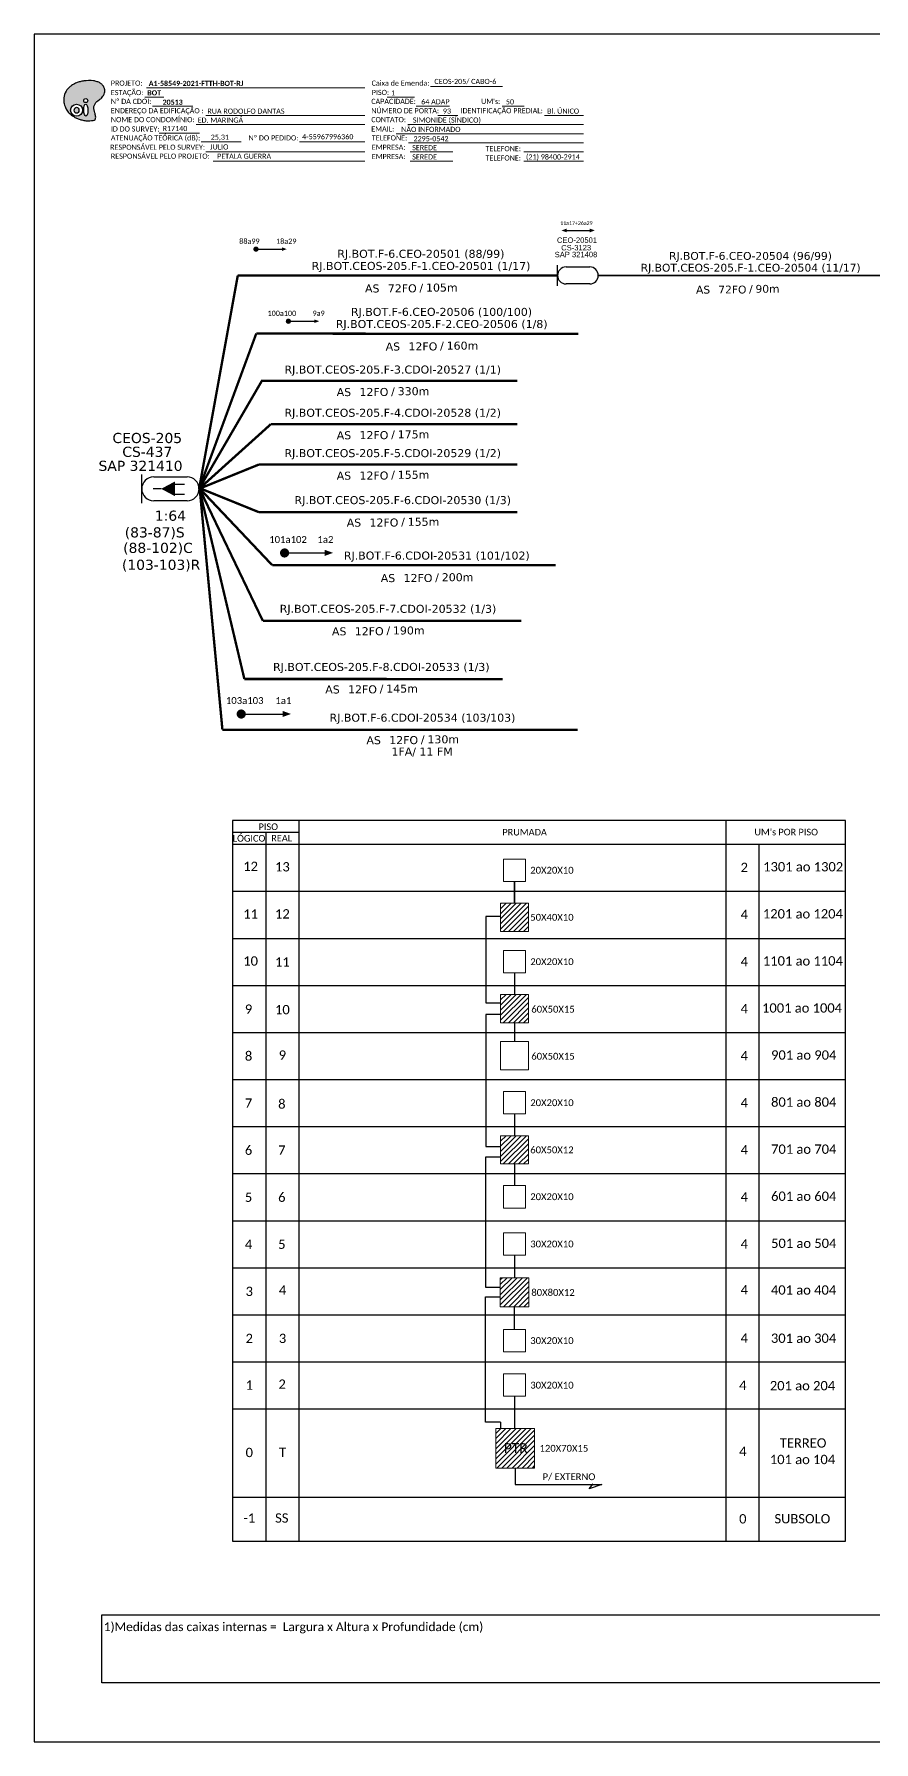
# Model space of a CAD drawing. Extents: x -4 to 837, y 1 to 595.
# Drawn here: x -4 to 288, y 1 to 595 of the extents above; entities that cross this region are included whole.
import ezdxf
from ezdxf.enums import TextEntityAlignment as Align

# ---------------------------------------------------------------- set-up
doc = ezdxf.new("R2010")
doc.units = 0
for name, color, linetype, lineweight in [("20.0-LEGENDA DOS CDO'S", 1, 'Continuous', 0), ('20.2-CDO_POSTE', 1, 'Continuous', 5), ('40.1-ETIQUETAS', 1, 'Continuous', 20)]:
    doc.layers.add(name, color=color, linetype=linetype, lineweight=lineweight)
for name, color, linetype in [('20.4-CEOS', 1, 'Continuous'), ('CAP a instalar', 1, 'Continuous'), ('SETA', 7, 'Continuous')]:
    doc.layers.add(name, color=color, linetype=linetype)
doc.styles.add('ARIAL', font='arial.ttf')
doc.styles.add('MtXpl_Calibri', font='calibri.ttf')
doc.styles.add('siredit', font='verdana.ttf')
doc.styles.add('WMF-Calibri0', font='calibri.ttf')
doc.styles.add('WMF-Calibri1', font='calibrib.ttf')
doc.linetypes.add('FENCELINE1', pattern='A,0.25,-0.1,[133,ltypeshp.shx,S=0.1,R=0,X=-0.1,Y=0],-0.1,1', length=1.45)

# ---------------------------------------------------------------- blocks, each defined once
blk = doc.blocks.new('OI')
h = blk.add_hatch(color=40)
edge = h.paths.add_edge_path()
edge.add_spline(control_points=[(4.35, -0.67), (3.92, -0.99), (3.26, -1.5), (2.81, -2.59), (2.9, -3.5), (3.06, -4.27), (3.31, -4.85), (3.37, -5.39), (3.4, -5.88), (3.2, -6.4), (2.54, -6.61), (1.65, -6.63), (0.55, -6.67), (-0.56, -6.42), (-1.61, -6.14), (-2.77, -5.61), (-3.92, -4.77), (-4.89, -3.7), (-5.34, -2.65), (-5.6, -1.94), (-5.85, -0.96), (-5.71, 0.47), (-5.1, 2.02), (-4.14, 3.02), (-3.3, 3.61), (-2.37, 4.16), (-1.36, 4.44), (-0.56, 4.7), (0.79, 4.85), (2.24, 4.97), (3.79, 4.57), (4.67, 4.21), (5.44, 3.65), (5.76, 2.99), (6.03, 2.21), (6.01, 1.46), (5.72, 0.64), (5.31, 0.08), (4.88, -0.38), (4.51, -0.55), (4.35, -0.67)], knot_values=[0, 0, 0, 0, 1.60434, 2.417191, 3.427595, 4.282808, 4.776746, 5.304182, 5.888771, 6.258406, 6.858137, 7.79129, 8.986195, 10.124242, 11.187857, 12.242908, 13.953784, 15.414161, 16.515391, 17.349188, 17.675853, 19.552021, 21.515531, 22.568638, 23.63245, 24.621084, 25.782718, 26.745347, 27.142653, 29.870543, 31.004649, 31.921532, 32.709589, 33.801391, 34.042471, 35.192333, 35.971461, 36.628871, 37.254359, 37.836911, 37.836911, 37.836911, 37.836911], degree=3, periodic=0)
h.paths.add_polyline_path([(1.13, -0.87, -1), (-0.04, -0.87, -1)], flags=16)
edge = h.paths.add_edge_path(flags=16)
edge.add_ellipse((0.56, -3.59), major_axis=(-0.02, 1.71), ratio=0.361305, start_angle=0, end_angle=360)
h.paths.add_polyline_path([(-0.36, -3.62, -1), (-3.8, -3.62, -1)], flags=16)
edge = h.paths.add_edge_path(flags=0)
edge.add_ellipse((-2.08, -3.62), major_axis=(0, 0.885), ratio=0.758294, start_angle=0, end_angle=360)
at = {"color": 40}
for centre, radius in [((-2.08, -3.62), 1.72), ((0.54, -0.87), 0.587)]:
    blk.add_circle(centre, radius, dxfattribs=at)
blk.add_ellipse((-2.08, -3.62), major_axis=(0, 0.885), ratio=0.758294, start_param=-3.141592653589792, end_param=3.141592653589792, dxfattribs=at)
blk.add_ellipse((0.56, -3.59), major_axis=(-0.02, 1.71), ratio=0.361305, dxfattribs=at)
at = {"color": 40, "start_tangent": (-0.800898, -0.598801), "end_tangent": (-0.800898, -0.598801)}
blk.add_spline([(4.35, -0.67), (3.2, -1.78), (2.9, -2.54), (2.92, -3.55), (3.12, -4.38), (3.28, -4.85), (3.37, -5.37), (3.35, -5.95), (3.2, -6.29), (2.66, -6.55), (1.73, -6.63), (0.54, -6.62), (-0.58, -6.41), (-1.6, -6.11), (-2.56, -5.67), (-3.95, -4.67), (-4.89, -3.56), (-5.37, -2.56), (-5.64, -1.78), (-5.72, -1.46), (-5.63, 0.42), (-4.84, 2.22), (-4.13, 2.99), (-3.27, 3.62), (-2.4, 4.09), (-1.3, 4.47), (-0.37, 4.72), (0.02, 4.77), (2.75, 4.8), (3.85, 4.53), (4.69, 4.16), (5.31, 3.68), (5.85, 2.73), (5.93, 2.5), (5.94, 1.35), (5.67, 0.62), (5.29, 0.08), (4.84, -0.36), (4.35, -0.67)], degree=3, dxfattribs=at)
blk = doc.blocks.new('ETIQUETA_RS5F')
at = {"layer": '40.1-ETIQUETAS', "color": 0, "style": 'siredit'}
blk.add_text('/', height=1.5, dxfattribs=at).set_placement((1.58, -1.95), align=Align.MIDDLE_RIGHT)
for tag, p in [('ETIQUETA_R_PRIMARIA', (1.21, 4.1)), ('ETIQUETA_R_SECUNDARIA', (1.21, 2.1)), ('F_ATIVAS/F_MORTAS', (1.14, -4.24))]:
    blk.add_attdef(tag, text='', height=1.5, dxfattribs=at).set_placement(p, align=Align.MIDDLE_CENTER)
for tag, p in [('TIPO_CABO', (-6.58, -2.12)), ('CAP_CABO', (0.4, -2.09))]:
    blk.add_attdef(tag, text='', height=1.5, dxfattribs=at).set_placement(p, align=Align.MIDDLE_RIGHT)
blk.add_attdef('METROS', text='', height=1.5, dxfattribs=at).set_placement((2.14, -1.95), align=Align.MIDDLE_LEFT)
for tag, p in [('FUSÃO_1', (0.85, -8.39)), ('FUSÃO_2', (0.85, -10.6)), ('FUSÃO_3', (0.85, -12.93)), ('FUSÃO_4', (0.85, -15.14)), ('FUSÃO_5', (0.85, -17.16))]:
    blk.add_attdef(tag, text='', height=1.5, dxfattribs=at).set_placement(p, align=Align.CENTER)
blk = doc.blocks.new('CDOE-TEXTO PADRÃO')
at = {"layer": "20.0-LEGENDA DOS CDO'S", "color": 0, "style": 'ARIAL'}
for tag, p in [('CDO_N', (0.49, 7.39)), ('CORDOALHA', (0.5, 4.33)), ('SAP', (0.51, 1.67)), ('SPLITER_1', (0.59, -0.91)), ('SPLITER_2', (0.6, -3.55)), ('(XX-XX_F)S', (0.54, -8.29)), ('(XX-XX_L)S', (0.55, -10.83)), ('UMS', (0.55, -13.15))]:
    blk.add_attdef(tag, p, '', height=1.7, rotation=0.118, dxfattribs=at)
blk.add_attdef('FIBRAS_UTILIZADAS', text='', height=1.7, rotation=0.118, dxfattribs=at).set_placement((19.77, 7.43), align=Align.CENTER)

msp = doc.modelspace()

# ---------------------------------------------------------------- hatches: boundary and pattern name
h = msp.add_hatch()
h.set_pattern_fill('ANSI31', color=1, scale=10, style=0)
h.set_pattern_definition([(45, (-459.7806, -104.5415), (-0.8838835, 0.8838835), [])])
h.paths.add_polyline_path([(168.23, 292.95), (158.55, 292.95), (158.55, 283.14), (168.23, 283.14)])
h.paths.add_polyline_path([(163.72, 283.14), (163.72, 288.92)], flags=17)
h = msp.add_hatch()
h.set_pattern_fill('ANSI31', color=1, scale=10, style=0)
h.set_pattern_definition([(45, (-459.7806, -136.2853), (-0.8838835, 0.8838835), [])])
h.paths.add_polyline_path([(168.23, 261.21), (158.55, 261.21), (158.55, 251.4), (168.23, 251.4)])
h.paths.add_polyline_path([(163.72, 251.4), (163.72, 257.18)], flags=17)
h = msp.add_hatch()
h.set_pattern_fill('ANSI31', color=1, scale=10, style=0)
h.set_pattern_definition([(45, (-459.7806, -185.4009), (-0.8838835, 0.8838835), [])])
h.paths.add_polyline_path([(168.23, 212.09), (158.55, 212.09), (158.55, 202.28), (168.23, 202.28)])
h.paths.add_polyline_path([(163.72, 202.28), (163.72, 208.06)], flags=17)
h = msp.add_hatch()
h.set_pattern_fill('ANSI31', color=1, scale=10, style=0)
h.set_pattern_definition([(45, (-459.6608, -235.0466), (-0.8838835, 0.8838835), [])])
h.paths.add_polyline_path([(168.35, 162.68), (158.44, 162.68), (158.44, 152.63), (168.35, 152.63)])
h.paths.add_polyline_path([(163.84, 152.63), (163.84, 158.42)], flags=17)
h = msp.add_hatch()
h.set_pattern_fill('ANSI31', color=1, scale=10, style=0)
h.set_pattern_definition([(45, (-454.7915, -287.4665), (-0.8838835, 0.8838835), [])])
h.paths.add_polyline_path([(156.83, 96.5), (170.4, 96.5), (170.4, 110.26), (156.83, 110.26)])
h.paths.add_polyline_path([(158.83, 100.85), (168.91, 100.85), (168.91, 106), (158.83, 106)], flags=24)

# ---------------------------------------------------------------- linework, layer by layer
for p, q in [((837.17, 595.26), (-3.83, 595.26)), ((-3.83, 595.26), (-3.83, 1.26)), ((-3.83, 1.26), (837.17, 1.26))]:
    msp.add_line(p, q)
at = {"color": 7, "lineweight": 0}
for points in [[(35.28, 576.58), (111.25, 576.58)], [(134.09, 577.07), (159.22, 577.07)], [(34.76, 573.3), (41.31, 573.3)], [(119.05, 573.34), (128.53, 573.34)], [(37.42, 570.23), (51.37, 570.23)], [(55.99, 566.99), (111.25, 566.99)], [(129.1, 570.23), (140.71, 570.23)], [(136.68, 566.99), (143.62, 566.99)], [(159.04, 570.23), (166.7, 570.23)], [(173.85, 566.99), (187.41, 566.99)], [(39.74, 560.82), (53.69, 560.82)], [(52.58, 563.88), (111.25, 563.88)], [(122.17, 560.64), (187.44, 560.64)], [(126.21, 563.88), (187.44, 563.88)], [(54.28, 557.85), (68.22, 557.85)], [(55.99, 554.29), (111.25, 554.29)], [(88.51, 557.85), (111.27, 557.85)], [(126.46, 557.41), (187.44, 557.41)], [(127.07, 554.29), (141.86, 554.29)], [(166.67, 554.29), (187.44, 554.29)], [(58.48, 551.06), (111.25, 551.06)], [(127.07, 551.06), (141.86, 551.06)], [(166.67, 551.06), (187.44, 551.06)]]:
    msp.add_lwpolyline(points, dxfattribs=at)
at = {"color": 7}
msp.add_lwpolyline([(181.57, 526.97), (189.53, 526.97)], dxfattribs=at)
for points, const_width in [([(72.95, 520.47, 1), (73.86, 520.48, 1)], 0.91), ([(84.23, 495.4, 1), (85.14, 495.41, 1)], 0.91), ([(67.46, 358.77, 1), (69.05, 358.77, 1)], 1.59), ([(67.46, 358.77, 1), (69.05, 358.77, 1)], 1.59)]:
    msp.add_lwpolyline(points, format="xyb", close=True, dxfattribs=dict(at, const_width=const_width))
at = {"const_width": 1.59}
msp.add_lwpolyline([(82.55, 414.8, 1), (84.14, 414.8, 1)], format="xyb", close=True, dxfattribs=at)
msp.add_lwpolyline([(82.55, 414.8, 1), (84.14, 414.8, 1)], format="xyb", close=True, dxfattribs=at)
at = {"color": 0}
for points in [[(278.58, 321.72), (65.27, 321.72)], [(88.42, 317.61), (65.27, 317.61)]]:
    msp.add_lwpolyline(points, dxfattribs=at)
for points in [[(65.27, 321.72), (65.27, 71.06), (278.58, 71.06), (278.58, 321.72)], [(88.42, 71.06), (88.42, 321.72)], [(236.99, 321.72), (236.99, 71.06)], [(76.84, 317.61), (76.84, 71.06)], [(65.27, 313.5), (278.58, 313.5)], [(248.57, 71.06), (248.57, 313.5)], [(65.27, 297.13), (278.58, 297.13)], [(65.27, 280.75), (278.58, 280.75)], [(65.27, 264.38), (278.58, 264.38)], [(65.27, 248.01), (278.58, 248.01)], [(65.27, 231.64), (278.58, 231.64)], [(65.27, 215.27), (278.58, 215.27)], [(65.27, 198.9), (278.58, 198.9)], [(65.27, 182.52), (278.58, 182.52)], [(65.27, 166.15), (278.58, 166.15)], [(65.27, 149.78), (278.58, 149.78)], [(65.27, 133.41), (278.58, 133.41)], [(65.27, 117.04), (278.58, 117.04)], [(65.27, 86.33), (278.58, 86.33)]]:
    msp.add_lwpolyline(points)
at = {"lineweight": 0}
for points in [[(167.22, 300.51), (159.56, 300.51), (159.56, 308.28), (167.22, 308.28)], [(167.23, 276.54), (159.57, 276.54), (159.57, 268.77), (167.23, 268.77)], [(168.23, 244.84), (158.55, 244.84), (158.55, 235.02), (168.23, 235.02)], [(167.23, 227.43), (159.57, 227.43), (159.57, 219.66), (167.23, 219.66)], [(167.22, 194.72), (159.56, 194.72), (159.56, 186.95), (167.22, 186.95)], [(167.22, 178.35), (159.56, 178.35), (159.56, 170.58), (167.22, 170.58)], [(167.22, 136.96), (159.56, 136.96), (159.56, 144.73), (167.22, 144.73)], [(167.22, 129.23), (159.56, 129.23), (159.56, 121.47), (167.22, 121.47)]]:
    msp.add_lwpolyline(points, close=True, dxfattribs=at)
at = {"color": 3}
for points in [[(163.39, 300.51), (163.39, 292.95)], [(163.39, 292.95), (163.39, 300.51)], [(158.55, 288.4), (153.43, 288.4), (153.43, 258.34), (158.55, 258.34)], [(163.4, 268.77), (163.4, 261.21)], [(158.55, 254.22), (153.43, 254.22), (153.43, 208.39), (158.55, 208.39)], [(163.39, 251.4), (163.39, 244.84)], [(163.4, 219.66), (163.4, 212.09)], [(158.55, 204.61), (153.32, 204.61), (153.32, 159.44), (158.44, 159.44)], [(163.39, 202.28), (163.39, 194.72)], [(163.4, 170.58), (163.4, 162.68)], [(158.55, 112.46), (153.32, 112.46), (153.32, 156.03), (158.44, 156.03)], [(163.4, 144.73), (163.4, 152.63)], [(163.39, 121.47), (163.39, 110.26)], [(158.55, 112.46), (158.55, 110.26)]]:
    msp.add_lwpolyline(points, dxfattribs=at)
at = {"color": 1, "lineweight": 0}
for points in [[(168.23, 283.14), (158.55, 283.14), (158.55, 292.95), (168.23, 292.95)], [(168.23, 261.21), (158.55, 261.21), (158.55, 251.4), (168.23, 251.4)], [(168.23, 212.09), (158.55, 212.09), (158.55, 202.28), (168.23, 202.28)], [(168.35, 162.68), (158.44, 162.68), (158.44, 152.63), (168.35, 152.63)], [(156.83, 110.26), (170.4, 110.26), (170.4, 96.5), (156.83, 96.5)]]:
    msp.add_lwpolyline(points, close=True, dxfattribs=at)
at = {"color": 1}
for points in [[(163.61, 96.5), (163.61, 90.8), (193.75, 90.8)], [(189.34, 89.21), (190.74, 91.04)], [(193.75, 90.8), (189.34, 89.21)]]:
    msp.add_lwpolyline(points, dxfattribs=at)
at = {"color": 0}
msp.add_lwpolyline([(19.73, 45.46), (297.98, 45.46), (297.98, 21.75), (19.73, 21.75)], close=True, dxfattribs=at)
at = {"layer": '20.4-CEOS', "color": 7}
for p, q in [((178.36, 507.77), (178.36, 514.88)), ((181.31, 514.27), (189.58, 514.27)), ((189.58, 508.38), (181.31, 508.38)), ((37.78, 441.27), (49.43, 441.27)), ((49.43, 432.96), (37.78, 432.96))]:
    msp.add_line(p, q, dxfattribs=at)
for points in [[(33.62, 432.1), (33.62, 442.12)], [(40.39, 437.11), (37.59, 437.11)], [(44.99, 438.76), (48.52, 438.76)], [(44.99, 435.3), (48.52, 435.3)]]:
    msp.add_lwpolyline(points, dxfattribs=at)
msp.add_lwpolyline([(40.39, 437.11, 0, 5.13, 0), (45.2, 437.11, 5.13, 5.13, 0)], format="xyseb", dxfattribs=at)
for centre, radius, start, end in [((181.31, 511.32), 2.95, 90, 270), ((189.58, 511.32), 2.95, 270, 90), ((37.78, 437.11), 4.15, 90, 270), ((49.43, 437.11), 4.15, 270, 90)]:
    msp.add_arc(centre, radius, start, end, dxfattribs=at)
at = {"layer": 'CAP a instalar', "color": 7, "linetype": 'FENCELINE1', "ltscale": 8, "const_width": 0.827}
for points in [[(53.59, 437.11), (67.06, 511.32)], [(67.06, 511.32), (178.36, 511.32)], [(73.49, 491.12), (53.59, 437.11)], [(73.49, 491.12), (185.55, 490.97)], [(79.04, 410.56), (53.59, 437.42)], [(53.8, 437.2), (61.71, 353.32)], [(79.04, 410.56), (177.76, 410.56)], [(61.71, 353.32), (185.32, 353.28)], [(61.71, 353.32), (185.32, 353.28)]]:
    msp.add_lwpolyline(points, dxfattribs=at)
at = {"layer": 'CAP a instalar', "color": 7, "ltscale": 5.3, "const_width": 0.534}
msp.add_lwpolyline([(192.53, 511.32), (294.46, 511.32)], dxfattribs=at)
at = {"layer": 'CAP a instalar', "color": 8, "linetype": 'FENCELINE1', "ltscale": 8, "const_width": 0.827}
for points in [[(53.59, 437.11), (75.43, 474.64), (164.37, 474.66)], [(78.61, 459.63), (53.59, 437.11)], [(78.61, 459.63), (164.37, 459.64)], [(53.59, 437.11), (74.44, 445.57)], [(74.44, 445.57), (164.37, 445.59)], [(53.59, 437.42), (69.35, 370.96)], [(75.79, 391.16), (53.59, 437.42)], [(53.59, 437.42), (74.44, 428.97)], [(74.44, 428.97), (164.37, 428.95)], [(75.79, 391.16), (165.71, 391.14)], [(69.35, 370.96), (159.28, 370.94)]]:
    msp.add_lwpolyline(points, dxfattribs=at)
at = {"layer": 'SETA', "color": 7}
for points in [[(73.4, 520.48), (83.33, 520.48)], [(84.69, 495.41), (94.61, 495.41)], [(68.25, 358.77), (83.76, 358.77)], [(68.25, 358.77), (83.76, 358.77)]]:
    msp.add_lwpolyline(points, dxfattribs=at)
at = {"layer": 'SETA'}
msp.add_lwpolyline([(83.34, 414.8), (98.39, 414.8)], dxfattribs=at)
msp.add_lwpolyline([(83.34, 414.8), (98.39, 414.8)], dxfattribs=at)
at = {"layer": 'SETA', "color": 7}
for points in [[(181.57, 526.31), (179.74, 526.96), (181.57, 527.64)], [(189.53, 527.64), (191.36, 526.98), (189.53, 526.31)], [(82.46, 521.08), (84.13, 520.49), (82.46, 519.87)], [(93.74, 496.01), (95.41, 495.41), (93.75, 494.8)], [(82.67, 359.85), (85.58, 358.79), (82.67, 357.73)], [(82.67, 359.85), (85.58, 358.79), (82.67, 357.73)]]:
    msp.add_solid(points, dxfattribs=at)
at = {"layer": 'SETA'}
msp.add_solid([(97.29, 415.89), (100.21, 414.83), (97.29, 413.76)], dxfattribs=at)
msp.add_solid([(97.29, 415.89), (100.21, 414.83), (97.29, 413.76)], dxfattribs=at)

# ---------------------------------------------------------------- block references
at = {"color": 7, "xscale": 1.213923925163967, "yscale": 1.213923925163967, "zscale": 1.213923925163967, "rotation": 0.1532896023949059}
msp.add_blockref('OI', (13.47, 573.2), dxfattribs=at)
at = {"layer": '20.2-CDO_POSTE', "color": 7}
ref = msp.add_blockref('CDOE-TEXTO PADRÃO', (178.05, 517.07), dxfattribs=dict(at, xscale=1.111956501716795, yscale=1.111956501716795, zscale=1.111956501716795))
ref.add_attrib('CDO_N', 'CEO-20501', (178.17, 522.64), dxfattribs={"layer": "20.0-LEGENDA DOS CDO'S", "color": 0, "height": 1.89, "rotation": 0.11799, "style": 'ARIAL'})
ref = msp.add_blockref('CDOE-TEXTO PADRÃO', (177.26, 512.08), dxfattribs=dict(at, xscale=1.111956501716795, yscale=1.111956501716795, zscale=1.111956501716795))
ref.add_attrib('CDO_N', 'SAP 321408', (177.38, 517.65), dxfattribs={"layer": "20.0-LEGENDA DOS CDO'S", "color": 0, "height": 1.89, "rotation": 0.11799, "style": 'ARIAL'})
ref = msp.add_blockref('CDOE-TEXTO PADRÃO', (179.53, 514.47), dxfattribs=dict(at, xscale=1.111956501716795, yscale=1.111956501716795, zscale=1.111956501716795))
ref.add_attrib('CDO_N', 'CS-3123', (179.65, 520.03), dxfattribs={"layer": "20.0-LEGENDA DOS CDO'S", "color": 0, "height": 1.89, "rotation": 0.11799, "style": 'ARIAL'})
at = {"layer": '40.1-ETIQUETAS', "color": 7}
ref = msp.add_blockref('ETIQUETA_RS5F', (128.66, 510.74), dxfattribs=dict(at, xscale=1.855902837372855, yscale=1.855902837372855, zscale=1.855902837372855))
ref.add_attrib('ETIQUETA_R_PRIMARIA', 'RJ.BOT.F-6.CEO-20501 (88/99)', dxfattribs={"color": 0, "height": 2.7839, "style": 'siredit'}).set_placement((130.79, 518.86), align=Align.MIDDLE_CENTER)
ref.add_attrib('ETIQUETA_R_SECUNDARIA', 'RJ.BOT.CEOS-205.F-1.CEO-20501 (1/17)', dxfattribs={"color": 0, "height": 2.7839, "style": 'siredit'}).set_placement((130.85, 514.64), align=Align.MIDDLE_CENTER)
ref.add_attrib('TIPO_CABO', 'AS', dxfattribs={"color": 0, "height": 2.784, "style": 'siredit'}).set_placement((116.38, 506.81), align=Align.MIDDLE_RIGHT)
ref.add_attrib('CAP_CABO', '72FO', dxfattribs={"color": 0, "height": 2.784, "style": 'siredit'}).set_placement((129.34, 506.85), align=Align.MIDDLE_RIGHT)
ref.add_attrib('METROS', '105m', dxfattribs={"color": 0, "height": 2.784, "style": 'siredit'}).set_placement((132.58, 507.11), align=Align.MIDDLE_LEFT)
ref = msp.add_blockref('ETIQUETA_RS5F', (243.44, 510.22), dxfattribs=dict(at, xscale=1.808139198457788, yscale=1.808139198457788, zscale=1.808139198457788))
ref.add_attrib('ETIQUETA_R_PRIMARIA', 'RJ.BOT.F-6.CEO-20504 (96/99)', dxfattribs={"color": 0, "height": 2.7122, "style": 'siredit'}).set_placement((245.52, 518.13), align=Align.MIDDLE_CENTER)
ref.add_attrib('ETIQUETA_R_SECUNDARIA', 'RJ.BOT.CEOS-205.F-1.CEO-20504 (11/17)', dxfattribs={"color": 0, "height": 2.7122, "style": 'siredit'}).set_placement((245.58, 514.02), align=Align.MIDDLE_CENTER)
ref.add_attrib('TIPO_CABO', 'AS', dxfattribs={"color": 0, "height": 2.712, "style": 'siredit'}).set_placement((231.48, 506.39), align=Align.MIDDLE_RIGHT)
ref.add_attrib('CAP_CABO', '72FO', dxfattribs={"color": 0, "height": 2.712, "style": 'siredit'}).set_placement((244.11, 506.43), align=Align.MIDDLE_RIGHT)
ref.add_attrib('METROS', '90m', dxfattribs={"color": 0, "height": 2.712, "style": 'siredit'}).set_placement((247.26, 506.68), align=Align.MIDDLE_LEFT)
ref = msp.add_blockref('ETIQUETA_RS5F', (135.84, 490.54), dxfattribs=dict(at, xscale=1.855902837372855, yscale=1.855902837372855, zscale=1.855902837372855))
ref.add_attrib('ETIQUETA_R_PRIMARIA', 'RJ.BOT.F-6.CEO-20506 (100/100)', dxfattribs={"color": 0, "height": 2.7839, "style": 'siredit'}).set_placement((137.97, 498.66), align=Align.MIDDLE_CENTER)
ref.add_attrib('ETIQUETA_R_SECUNDARIA', 'RJ.BOT.CEOS-205.F-2.CEO-20506 (1/8)', dxfattribs={"color": 0, "height": 2.7839, "style": 'siredit'}).set_placement((138.03, 494.44), align=Align.MIDDLE_CENTER)
ref.add_attrib('TIPO_CABO', 'AS', dxfattribs={"color": 0, "height": 2.784, "style": 'siredit'}).set_placement((123.56, 486.61), align=Align.MIDDLE_RIGHT)
ref.add_attrib('CAP_CABO', '12FO', dxfattribs={"color": 0, "height": 2.784, "style": 'siredit'}).set_placement((136.52, 486.65), align=Align.MIDDLE_RIGHT)
ref.add_attrib('METROS', '160m', dxfattribs={"color": 0, "height": 2.784, "style": 'siredit'}).set_placement((139.76, 486.91), align=Align.MIDDLE_LEFT)
at = {"layer": 'CAP a instalar', "color": 8, "linetype": 'FENCELINE1', "ltscale": 5.3}
ref = msp.add_blockref('ETIQUETA_RS5F', (118.8, 474.68), dxfattribs=dict(at, xscale=1.855902837360755, yscale=1.855902837360755, zscale=1.855902837360755))
ref.add_attrib('ETIQUETA_R_SECUNDARIA', 'RJ.BOT.CEOS-205.F-3.CDOI-20527 (1/1)', dxfattribs={"layer": '40.1-ETIQUETAS', "color": 0, "height": 2.7839, "style": 'siredit'}).set_placement((120.99, 478.59), align=Align.MIDDLE_CENTER)
ref.add_attrib('TIPO_CABO', 'AS', dxfattribs={"layer": '40.1-ETIQUETAS', "color": 0, "height": 2.784, "style": 'siredit'}).set_placement((106.52, 470.76), align=Align.MIDDLE_RIGHT)
ref.add_attrib('CAP_CABO', '12FO', dxfattribs={"layer": '40.1-ETIQUETAS', "color": 0, "height": 2.784, "style": 'siredit'}).set_placement((119.48, 470.8), align=Align.MIDDLE_RIGHT)
ref.add_attrib('METROS', '330m ', dxfattribs={"layer": '40.1-ETIQUETAS', "color": 0, "height": 2.784, "style": 'siredit'}).set_placement((122.72, 471.06), align=Align.MIDDLE_LEFT)
ref = msp.add_blockref('ETIQUETA_RS5F', (118.8, 459.66), dxfattribs=dict(at, xscale=1.855902837360755, yscale=1.855902837360755, zscale=1.855902837360755))
ref.add_attrib('ETIQUETA_R_SECUNDARIA', 'RJ.BOT.CEOS-205.F-4.CDOI-20528 (1/2)', dxfattribs={"layer": '40.1-ETIQUETAS', "color": 0, "height": 2.7839, "style": 'siredit'}).set_placement((120.99, 463.57), align=Align.MIDDLE_CENTER)
ref.add_attrib('TIPO_CABO', 'AS', dxfattribs={"layer": '40.1-ETIQUETAS', "color": 0, "height": 2.784, "style": 'siredit'}).set_placement((106.52, 455.74), align=Align.MIDDLE_RIGHT)
ref.add_attrib('CAP_CABO', '12FO', dxfattribs={"layer": '40.1-ETIQUETAS', "color": 0, "height": 2.784, "style": 'siredit'}).set_placement((119.48, 455.78), align=Align.MIDDLE_RIGHT)
ref.add_attrib('METROS', '175m ', dxfattribs={"layer": '40.1-ETIQUETAS', "color": 0, "height": 2.784, "style": 'siredit'}).set_placement((122.72, 456.04), align=Align.MIDDLE_LEFT)
ref = msp.add_blockref('ETIQUETA_RS5F', (118.8, 445.61), dxfattribs=dict(at, xscale=1.855902837360755, yscale=1.855902837360755, zscale=1.855902837360755))
ref.add_attrib('ETIQUETA_R_SECUNDARIA', 'RJ.BOT.CEOS-205.F-5.CDOI-20529 (1/2)', dxfattribs={"layer": '40.1-ETIQUETAS', "color": 0, "height": 2.7839, "style": 'siredit'}).set_placement((120.99, 449.52), align=Align.MIDDLE_CENTER)
ref.add_attrib('TIPO_CABO', 'AS', dxfattribs={"layer": '40.1-ETIQUETAS', "color": 0, "height": 2.784, "style": 'siredit'}).set_placement((106.52, 441.68), align=Align.MIDDLE_RIGHT)
ref.add_attrib('CAP_CABO', '12FO', dxfattribs={"layer": '40.1-ETIQUETAS', "color": 0, "height": 2.784, "style": 'siredit'}).set_placement((119.48, 441.73), align=Align.MIDDLE_RIGHT)
ref.add_attrib('METROS', '155m ', dxfattribs={"layer": '40.1-ETIQUETAS', "color": 0, "height": 2.784, "style": 'siredit'}).set_placement((122.72, 441.98), align=Align.MIDDLE_LEFT)
ref = msp.add_blockref('ETIQUETA_RS5F', (122.28, 429.27), dxfattribs=dict(at, xscale=1.855902837360755, yscale=1.855902837360755, zscale=1.855902837360755))
ref.add_attrib('ETIQUETA_R_SECUNDARIA', 'RJ.BOT.CEOS-205.F-6.CDOI-20530 (1/3)', dxfattribs={"layer": '40.1-ETIQUETAS', "color": 0, "height": 2.7839, "style": 'siredit'}).set_placement((124.48, 433.18), align=Align.MIDDLE_CENTER)
ref.add_attrib('TIPO_CABO', 'AS', dxfattribs={"layer": '40.1-ETIQUETAS', "color": 0, "height": 2.784, "style": 'siredit'}).set_placement((110.01, 425.35), align=Align.MIDDLE_RIGHT)
ref.add_attrib('CAP_CABO', '12FO', dxfattribs={"layer": '40.1-ETIQUETAS', "color": 0, "height": 2.784, "style": 'siredit'}).set_placement((122.96, 425.39), align=Align.MIDDLE_RIGHT)
ref.add_attrib('METROS', '155m ', dxfattribs={"layer": '40.1-ETIQUETAS', "color": 0, "height": 2.784, "style": 'siredit'}).set_placement((126.2, 425.64), align=Align.MIDDLE_LEFT)
at = {"layer": 'CAP a instalar', "color": 7, "linetype": 'FENCELINE1', "ltscale": 5.3}
ref = msp.add_blockref('ETIQUETA_RS5F', (134.14, 409.98), dxfattribs=dict(at, xscale=1.855902837374301, yscale=1.855902837374301, zscale=1.855902837374301))
ref.add_attrib('ETIQUETA_R_SECUNDARIA', 'RJ.BOT.F-6.CDOI-20531 (101/102)', dxfattribs={"layer": '40.1-ETIQUETAS', "color": 0, "height": 2.7839, "style": 'siredit'}).set_placement((136.33, 413.89), align=Align.MIDDLE_CENTER)
ref.add_attrib('TIPO_CABO', 'AS', dxfattribs={"layer": '40.1-ETIQUETAS', "color": 0, "height": 2.784, "style": 'siredit'}).set_placement((121.86, 406.06), align=Align.MIDDLE_RIGHT)
ref.add_attrib('CAP_CABO', '12FO', dxfattribs={"layer": '40.1-ETIQUETAS', "color": 0, "height": 2.784, "style": 'siredit'}).set_placement((134.82, 406.1), align=Align.MIDDLE_RIGHT)
ref.add_attrib('METROS', '200m', dxfattribs={"layer": '40.1-ETIQUETAS', "color": 0, "height": 2.784, "style": 'siredit'}).set_placement((138.06, 406.36), align=Align.MIDDLE_LEFT)
at = {"layer": 'CAP a instalar', "color": 8, "linetype": 'FENCELINE1', "ltscale": 5.3}
ref = msp.add_blockref('ETIQUETA_RS5F', (117.15, 391.46), dxfattribs=dict(at, xscale=1.855902837360755, yscale=1.855902837360755, zscale=1.855902837360755))
ref.add_attrib('ETIQUETA_R_SECUNDARIA', 'RJ.BOT.CEOS-205.F-7.CDOI-20532 (1/3)', dxfattribs={"layer": '40.1-ETIQUETAS', "color": 0, "height": 2.7839, "style": 'siredit'}).set_placement((119.35, 395.37), align=Align.MIDDLE_CENTER)
ref.add_attrib('TIPO_CABO', 'AS', dxfattribs={"layer": '40.1-ETIQUETAS', "color": 0, "height": 2.784, "style": 'siredit'}).set_placement((104.87, 387.54), align=Align.MIDDLE_RIGHT)
ref.add_attrib('CAP_CABO', '12FO', dxfattribs={"layer": '40.1-ETIQUETAS', "color": 0, "height": 2.784, "style": 'siredit'}).set_placement((117.83, 387.58), align=Align.MIDDLE_RIGHT)
ref.add_attrib('METROS', '190m ', dxfattribs={"layer": '40.1-ETIQUETAS', "color": 0, "height": 2.784, "style": 'siredit'}).set_placement((121.07, 387.84), align=Align.MIDDLE_LEFT)
ref = msp.add_blockref('ETIQUETA_RS5F', (114.82, 371.24), dxfattribs=dict(at, xscale=1.855902837360755, yscale=1.855902837360755, zscale=1.855902837360755))
ref.add_attrib('ETIQUETA_R_SECUNDARIA', 'RJ.BOT.CEOS-205.F-8.CDOI-20533 (1/3)', dxfattribs={"layer": '40.1-ETIQUETAS', "color": 0, "height": 2.7839, "style": 'siredit'}).set_placement((117.02, 375.15), align=Align.MIDDLE_CENTER)
ref.add_attrib('TIPO_CABO', 'AS', dxfattribs={"layer": '40.1-ETIQUETAS', "color": 0, "height": 2.784, "style": 'siredit'}).set_placement((102.54, 367.32), align=Align.MIDDLE_RIGHT)
ref.add_attrib('CAP_CABO', '12FO', dxfattribs={"layer": '40.1-ETIQUETAS', "color": 0, "height": 2.784, "style": 'siredit'}).set_placement((115.5, 367.36), align=Align.MIDDLE_RIGHT)
ref.add_attrib('METROS', '145m ', dxfattribs={"layer": '40.1-ETIQUETAS', "color": 0, "height": 2.784, "style": 'siredit'}).set_placement((118.74, 367.62), align=Align.MIDDLE_LEFT)
at = {"layer": 'CAP a instalar', "color": 7, "linetype": 'FENCELINE1', "ltscale": 5.3}
ref = msp.add_blockref('ETIQUETA_RS5F', (129.15, 353.59), dxfattribs=dict(at, xscale=1.855902837360755, yscale=1.855902837360755, zscale=1.855902837360755))
ref.add_attrib('ETIQUETA_R_SECUNDARIA', 'RJ.BOT.F-6.CDOI-20534 (103/103)', dxfattribs={"layer": '40.1-ETIQUETAS', "color": 0, "height": 2.7839, "style": 'siredit'}).set_placement((131.34, 357.5), align=Align.MIDDLE_CENTER)
ref.add_attrib('TIPO_CABO', 'AS', dxfattribs={"layer": '40.1-ETIQUETAS', "color": 0, "height": 2.784, "style": 'siredit'}).set_placement((116.87, 349.67), align=Align.MIDDLE_RIGHT)
ref.add_attrib('CAP_CABO', '12FO', dxfattribs={"layer": '40.1-ETIQUETAS', "color": 0, "height": 2.784, "style": 'siredit'}).set_placement((129.83, 349.71), align=Align.MIDDLE_RIGHT)
ref.add_attrib('METROS', '130m ', dxfattribs={"layer": '40.1-ETIQUETAS', "color": 0, "height": 2.784, "style": 'siredit'}).set_placement((133.07, 349.97), align=Align.MIDDLE_LEFT)
ref.add_attrib('F_ATIVAS/F_MORTAS', '1FA/ 11 FM', dxfattribs={"layer": '40.1-ETIQUETAS', "color": 0, "height": 2.784, "style": 'siredit'}).set_placement((131.21, 345.72), align=Align.MIDDLE_CENTER)

# ---------------------------------------------------------------- texts
at = {"color": 7, "lineweight": 0, "style": 'WMF-Calibri0'}
for s, height, p in [('PROJETO:', 1.793, (22.88, 577.33)), ('ESTAÇÃO:', 1.793, (22.88, 574.05)), ('Caixa de Emenda:', 1.7927, (113.63, 577.33)), ('Nº DA CDOI:', 1.7927, (22.88, 570.98)), ('CAPACIDADE:', 1.7927, (113.52, 570.98)), ('PISO:', 1.793, (113.7, 574.09)), ("UM's:", 1.793, (151.77, 570.98)), ('ENDEREÇO DA EDIFICAÇÃO :', 1.7927, (22.88, 567.74)), ('NOME DO CONDOMÍNIO:', 1.7927, (22.88, 564.63)), ('CONTATO:', 1.793, (113.52, 564.63)), ('NÚMERO DE PORTA:', 1.7927, (113.52, 567.74)), ('IDENTIFICAÇÃO PREDIAL:', 1.7927, (144.61, 567.74)), ('ATENUAÇÃO TEÓRICA (dB):', 1.7927, (22.88, 558.28)), ('ID DO SURVEY:', 1.7927, (22.88, 561.39)), ('Nº DO PEDIDO:', 1.7927, (70.8, 558.28)), ('EMAIL:', 1.793, (113.52, 561.39)), ('TELEFONE:', 1.793, (113.71, 558.28)), ('RESPONSÁVEL PELO SURVEY:', 1.7927, (22.63, 555.04)), ('RESPONSÁVEL PELO PROJETO:', 1.7927, (22.88, 551.93)), ('EMPRESA:', 1.793, (113.71, 555.04)), ('EMPRESA:', 1.793, (113.71, 551.8)), ('TELEFONE:', 1.793, (153.31, 554.54)), ('TELEFONE:', 1.793, (153.31, 551.3))]:
    msp.add_text(s, height=height, dxfattribs=at).set_placement(p)
at = {"color": 7}
for s, height, style, p in [('A1-58549-2021-FTTH-BOT-RJ', 1.7927, 'WMF-Calibri1', (36.07, 577.23)), ('CEOS-205/ CABO-6', 1.7927, 'WMF-Calibri0', (135.49, 577.91)), ('BOT', 1.793, 'WMF-Calibri1', (35.56, 573.95)), ('1', 1.79, 'WMF-Calibri0', (120.4, 573.94)), (' 64 ADAP', 1.793, 'WMF-Calibri0', (130.27, 570.85)), ('50', 1.793, 'WMF-Calibri0', (160.39, 570.83)), ('ED. MARINGÁ', 1.7927, 'WMF-Calibri0', (53.09, 564.47)), ('RUA RODOLFO DANTAS', 1.7927, 'WMF-Calibri0', (56.5, 567.58)), ('SIMONIDE (SÍNDICO)', 1.7927, 'WMF-Calibri0', (127.99, 564.48)), ('93', 1.793, 'WMF-Calibri0', (138.46, 567.59)), ('Bl. ÚNICO', 1.793, 'WMF-Calibri0', (174.74, 567.59)), ('R17140', 1.793, 'WMF-Calibri0', (40.9, 561.56)), ('25,31', 1.793, 'WMF-Calibri0', (57.65, 558.52)), ('4-55967996360 ', 1.7927, 'WMF-Calibri0', (89.45, 558.69)), ('NÃO INFORMADO', 1.7927, 'WMF-Calibri0', (123.95, 561.24)), ('2295-0542', 1.793, 'WMF-Calibri0', (128.24, 558.01)), ('JULIO', 1.793, 'WMF-Calibri0', (57.39, 555.13)), ('PETALA GUERRA', 1.7927, 'WMF-Calibri0', (59.88, 551.9)), ('SEREDE', 1.793, 'WMF-Calibri0', (127.77, 554.89)), ('SEREDE', 1.793, 'WMF-Calibri0', (127.77, 551.66)), ('(21) 98400-2914', 1.7927, 'WMF-Calibri0', (167.37, 551.66)), ('20X20X10', 2.373, 'WMF-Calibri0', (168.87, 303.25)), ('1301 ao 1302', 3.24, 'WMF-Calibri0', (249.94, 304.03)), ('50X40X10', 2.373, 'WMF-Calibri0', (168.87, 286.88)), ('1201 ao 1204', 3.24, 'WMF-Calibri0', (249.84, 287.66)), ('20X20X10', 2.373, 'WMF-Calibri0', (168.88, 271.44)), ('1101 ao 1104', 3.24, 'WMF-Calibri0', (249.84, 271.29)), ('60X50X15', 2.373, 'WMF-Calibri0', (169.24, 254.92)), ('1001 ao 1004', 3.24, 'WMF-Calibri0', (249.56, 254.92)), ('60X50X15', 2.373, 'WMF-Calibri0', (169.24, 238.55)), ('901 ao 904', 3.24, 'WMF-Calibri0', (252.7, 238.54)), ('20X20X10', 2.373, 'WMF-Calibri0', (168.88, 222.39)), ('801 ao 804', 3.24, 'WMF-Calibri0', (252.7, 222.17)), ('60X50X12', 2.373, 'WMF-Calibri0', (168.87, 205.99)), ('701 ao 704', 3.24, 'WMF-Calibri0', (252.7, 205.8)), ('20X20X10', 2.373, 'WMF-Calibri0', (168.87, 189.69)), ('601 ao 604', 3.24, 'WMF-Calibri0', (252.7, 189.43)), ('30X20X10', 2.373, 'WMF-Calibri0', (168.87, 173.25)), ('501 ao 504', 3.24, 'WMF-Calibri0', (252.7, 173.06)), ('80X80X12', 2.373, 'WMF-Calibri0', (169.24, 156.39)), ('401 ao 404', 3.24, 'WMF-Calibri0', (252.64, 156.82)), ('301 ao 304', 3.24, 'WMF-Calibri0', (252.64, 140.04)), ('30X20X10', 2.373, 'WMF-Calibri0', (168.87, 139.63)), ('30X20X10', 2.373, 'WMF-Calibri0', (168.87, 124.14)), ('201 ao 204', 3.24, 'WMF-Calibri0', (252.27, 123.53)), ('PTR', 3.433, 'WMF-Calibri0', (159.69, 101.72)), ('120X70X15', 2.373, 'WMF-Calibri0', (172.1, 102.18)), ('101 ao 104', 3.24, 'WMF-Calibri0', (252.27, 97.86)), ('TERREO', 3.24, 'WMF-Calibri0', (255.73, 103.6)), ('P/ EXTERNO', 2.373, 'WMF-Calibri0', (173.17, 92.29)), ('SUBSOLO', 3.24, 'WMF-Calibri0', (253.87, 77.25))]:
    msp.add_text(s, height=height, dxfattribs=dict(at, style=style)).set_placement(p)
at = {"color": 7, "style": 'WMF-Calibri1'}
msp.add_text('20513', height=1.793, dxfattribs=at).set_placement((44.39, 570.69), align=Align.CENTER)
at = {"color": 0, "style": 'WMF-Calibri0'}
for s, p in [('  LÓGICO', (63.69, 314.39)), ('     PISO', (70.23, 318.42)), ('    REAL', (75.45, 314.45)), ('PRUMADA', (159.14, 316.53)), ("UM's POR PISO", (246.88, 316.56))]:
    msp.add_text(s, height=2.3, dxfattribs=at).set_placement(p)
at = {"color": 7, "style": 'WMF-Calibri0'}
for s, p in [('12', (71.52, 305.8)), ('13', (82.59, 305.64)), ('11', (71.52, 289.2)), ('12', (82.59, 289.26)), ('10', (71.52, 272.87)), ('11', (82.59, 272.54)), ('10', (82.59, 255.95)), ('9', (82.59, 240.14))]:
    msp.add_text(s, height=3.24, dxfattribs=at).set_placement(p, align=Align.MIDDLE_CENTER)
at = {"style": 'MtXpl_Calibri'}
msp.add_text('1)Medidas das caixas internas =  Largura x Altura x Profundidade (cm)', height=3, dxfattribs=at).set_placement((20.4, 39.78))
at = {"color": 7, "insert": (184.94, 529.52), "char_height": 1.3082, "width": 96.5774, "attachment_point": 5, "rotation": 359.91656}
msp.add_mtext('\\C256;\\fCalibri|b0|i0|c0|p34;11a17+26a29', dxfattribs=at)
at = {"color": 5, "char_height": 1.8196, "width": 134.3265, "attachment_point": 5, "rotation": 359.91656}
for s, insert in [('{\\fCalibri|b0|i0|c0|p34;\\C256;88a99}', (71.11, 523.22)), ('{\\fCalibri|b0|i0|c0|p34;\\C256;18a29}', (83.93, 523.22)), ('{\\fCalibri|b0|i0|c0|p34;\\C256;100a100}', (82.39, 498.15)), ('{\\fCalibri|b0|i0|c0|p34;\\C256;9a9}', (95.21, 498.15))]:
    msp.add_mtext(s, dxfattribs=dict(at, insert=insert))
at = {"char_height": 2.3867, "width": 40.3493, "attachment_point": 5}
for s, insert in [('{\\fCalibri|b0|i0|c0|p34;\\C7;101a102}', (84.55, 419.46)), ('{\\fCalibri|b0|i0|c0|p34;\\C7;1a2}', (97.57, 419.46))]:
    msp.add_mtext(s, dxfattribs=dict(at, insert=insert))
at = {"color": 7, "char_height": 2.3867, "width": 40.3493, "attachment_point": 5}
for s, insert in [('{\\fCalibri|b0|i0|c0|p34;\\C7;103a103}', (69.46, 363.43)), ('{\\fCalibri|b0|i0|c0|p34;\\C7;1a1}', (82.94, 363.43))]:
    msp.add_mtext(s, dxfattribs=dict(at, insert=insert))
at = {"color": 7, "style": 'WMF-Calibri0'}
for tag, flags, p in [('2', 4, (243.37, 305.43)), ('4', 4, (243.37, 289.05)), ('4', 4, (243.37, 272.68)), ('9', 4, (70.81, 256.11)), ('4', 4, (243.37, 256.31)), ('8', 4, (70.81, 239.81)), ('4', 4, (243.37, 239.94)), ('7', 4, (70.81, 223.44)), ('8', 4, (82.39, 223.13)), ('4', 4, (243.37, 223.57)), ('6', 4, (70.81, 207.07)), ('7', 4, (82.39, 207.08)), ('4', 4, (243.37, 207.19)), ('5', 4, (70.81, 190.7)), ('6', 4, (82.39, 190.71)), ('4', 4, (243.37, 190.82)), ('4', 4, (70.81, 174.32)), ('5', 4, (82.39, 174.34)), ('4', 4, (243.37, 174.45)), ('3', 4, (71.06, 157.95)), ('4', 4, (82.63, 158.38)), ('4', 4, (243.37, 158.49)), ('2', 4, (71.06, 141.58)), ('3', 4, (82.63, 141.59)), ('4', 4, (243.37, 141.71)), ('1', 4, (71.06, 125.35)), ('2', 4, (82.5, 125.68)), ('4', 4, (242.85, 125.3)), ('0', 4, (71.06, 101.92)), ('T', 12, (82.63, 101.96)), ('4', 4, (242.85, 102.29)), ('-1', 4, (71.06, 79.12)), ('SS', 4, (82.37, 79.12)), ('0', 4, (242.85, 78.84))]:
    msp.add_attdef(tag, text='XX', height=3.24, dxfattribs=dict(at, flags=flags)).set_placement(p, align=Align.MIDDLE_CENTER)
at = {"layer": '20.4-CEOS', "color": 7, "style": 'siredit'}
for s, height, p in [('CEOS-205', 3.52, (35.56, 456.55)), ('CS-437', 3.52, (35.56, 451.75)), ('  SAP 321410', 3.5199, (31.67, 446.87)), ('1:64', 3.52, (43.61, 429.52)), ('(83-87)S', 3.52, (38.14, 423.72)), ('(88-102)C', 3.52, (39.28, 418.33)), ('(103-103)R', 3.52, (40.38, 412.45))]:
    msp.add_text(s, height=height, dxfattribs=at).set_placement(p, align=Align.TOP_CENTER)

doc.saveas('drawing.dxf')
